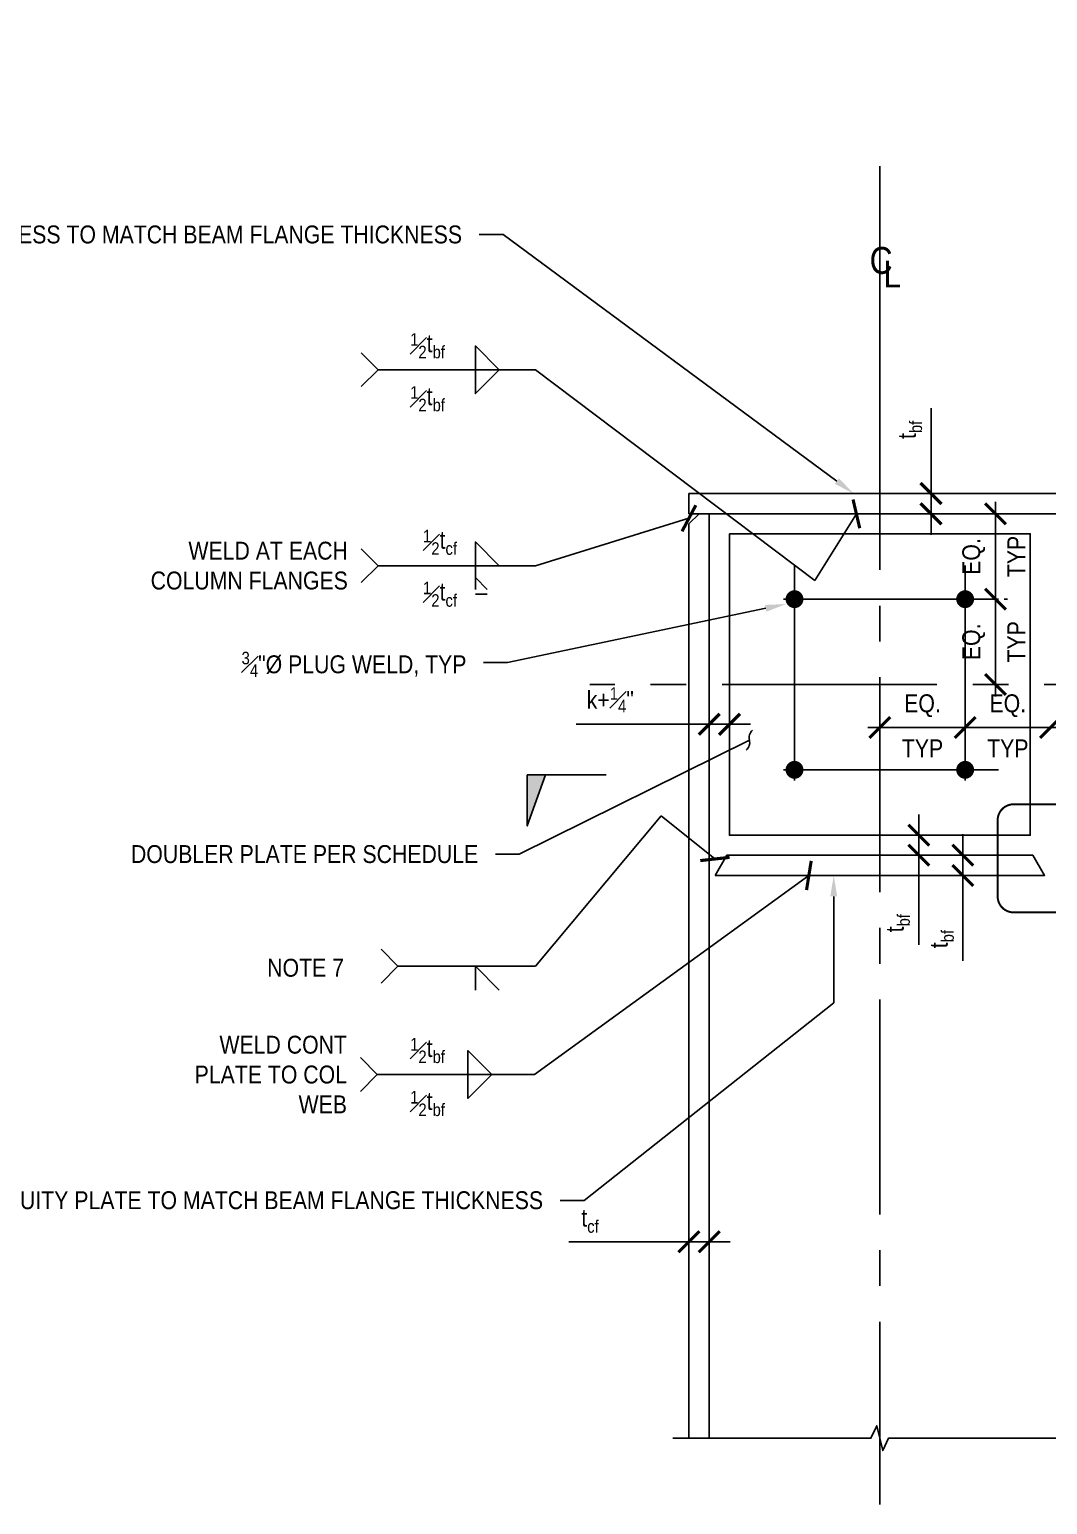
# Model space of a CAD drawing. Header units: inches. Extents: x -16404 to 14624, y -1591 to 16152.
# Drawn here: x 1677.4 to 1741.4, y 13274.9 to 13367.6 of the extents above; entities that cross this region are included whole.
import ezdxf
from ezdxf import colors
from ezdxf.entities.mleader import LeaderData, LeaderLine
from ezdxf.enums import TextEntityAlignment as Align
from ezdxf.math import Vec2, Vec3

# ---------------------------------------------------------------- set-up
doc = ezdxf.new("R2010")
doc.units = ezdxf.units.IN
doc.header["$LTSCALE"] = 24
doc.header["$MEASUREMENT"] = 0
for name, pattern in [('CENTER2', [1.125, 0.75, -0.125, 0.125, -0.125]), ('HIDDEN2', [0.1875, 0.125, -0.0625]), ('PHANTOM2', [1.25, 0.625, -0.125, 0.125, -0.125, 0.125, -0.125])]:
    doc.linetypes.add(name, pattern=pattern)
doc.layers.get('0').update_dxf_attribs({"linetype": 'CONTINUOUS'})
doc.layers.get('DefPoints').update_dxf_attribs({"color": 251, "linetype": 'CONTINUOUS'})
for name, color, linetype in [('S-ANNO-DIMS', 2, 'CONTINUOUS'), ('S-ANNO-NOTE', 4, 'CONTINUOUS'), ('S-BREAK', 2, 'CONTINUOUS'), ('S-DETL-SYMB', 4, 'CONTINUOUS'), ('S-DETL-SYMB @ 1', 4, 'CONTINUOUS'), ('S-GRID', 1, 'CENTER2'), ('S-STEEL', 4, 'CONTINUOUS'), ('S-TYP DETAIL BLOCKS', 1, 'CONTINUOUS')]:
    doc.layers.add(name, color=color, linetype=linetype)
doc.styles.add('Arial', font='arial.ttf', dxfattribs={"width": 0.85})
doc.dimstyles.new('DIM-12', dxfattribs={"dimscale": 12, "dimtxt": 0.09375, "dimasz": 0.109375, "dimexe": 0.0625, "dimexo": 0.0625, "dimgap": 0.0625, "dimtad": 1, "dimdec": 4, "dimzin": 11, "dimdsep": 46, "dimlunit": 4, "dimtxsty": 'Arial', "dimblk": 'ARCHTICK', "dimcen": 0.125, "dimclrd": 256, "dimclre": 256, "dimclrt": 4, "dimadec": 0, "dimazin": 0, "dimtfac": 0.75, "dimtdec": 4, "dimtofl": 0, "dimtmove": 0, "dimatfit": 3, "dimldrblk": 'ARCHTICK', "dimfxl": 1, "dimfrac": 1, "dimtolj": 1, "dimtzin": 11, "dimarcsym": 0})
doc.dimstyles.new('DIM-12$0', dxfattribs={"dimscale": 12, "dimtxt": 0.09375, "dimasz": 0.109375, "dimexe": 0.0625, "dimexo": 0.0625, "dimgap": 0.0625, "dimtad": 1, "dimdec": 4, "dimzin": 11, "dimdsep": 46, "dimlunit": 4, "dimtxsty": 'Arial', "dimblk": 'ARCHTICK', "dimblk1": 'ARCHTICK', "dimblk2": 'ARCHTICK', "dimsah": 1, "dimcen": 0.125, "dimdle": 0.0625, "dimclrd": 256, "dimclre": 256, "dimclrt": 4, "dimadec": 0, "dimazin": 0, "dimtfac": 0.75, "dimtdec": 4, "dimtofl": 0, "dimtmove": 0, "dimatfit": 3, "dimldrblk": 'ARCHTICK', "dimfxl": 1, "dimfrac": 1, "dimtolj": 1, "dimtzin": 11, "dimarcsym": 0})
doc.dimstyles.new('DIM-12$7', dxfattribs={"dimscale": 12, "dimtxt": 0.09375, "dimasz": 0.125, "dimexe": 0.0625, "dimexo": 0.0625, "dimgap": 0.0625, "dimtad": 1, "dimdec": 4, "dimzin": 11, "dimdsep": 46, "dimlunit": 4, "dimtxsty": 'Arial', "dimblk": 'ARCHTICK', "dimcen": 0.125, "dimclrd": 256, "dimclre": 256, "dimclrt": 4, "dimadec": 0, "dimazin": 0, "dimtfac": 0.75, "dimtdec": 4, "dimtofl": 0, "dimtmove": 0, "dimatfit": 3, "dimldrblk": 'ARCHTICK', "dimfxl": 1, "dimfrac": 1, "dimtolj": 1, "dimtzin": 11, "dimarcsym": 0})

# ---------------------------------------------------------------- blocks, each defined once
blk = doc.blocks.new('_Integral')
at = {"color": 0, "linetype": 'ByBlock', "lineweight": -2}
for centre, start, end in [((0.445, -0.091), 102, 168), ((-0.445, 0.091), 282, 348)]:
    blk.add_arc(centre, 0.454, start, end, dxfattribs=at)
blk = doc.blocks.new('_ARCHTICK')
at = {"color": 0, "linetype": 'ByBlock', "const_width": 0.15}
blk.add_lwpolyline([(-0.5, -0.5), (0.5, 0.5)], dxfattribs=at)
blk = doc.blocks.new('*D2496')
at = {"layer": 'DefPoints', "color": 0, "transparency": 16777216}
for p in [(53.509, 117.717), (58.872, 117.717), (58.872, 117.717)]:
    blk.add_point(p, dxfattribs=at)
at = {"layer": 'S-ANNO-DIMS', "lineweight": -2, "transparency": 16777216}
blk.add_line((52.759, 117.717), (59.622, 117.717), dxfattribs=at)
at = {"layer": 'S-ANNO-DIMS', "lineweight": -2, "transparency": 16777216, "xscale": 1.3125, "yscale": 1.3125, "zscale": 1.3125, "rotation": 180}
blk.add_blockref('_ARCHTICK', (53.509, 117.717), dxfattribs=at)
at = {"layer": 'S-ANNO-DIMS', "lineweight": -2, "transparency": 16777216, "xscale": 1.3125, "yscale": 1.3125, "zscale": 1.3125}
blk.add_blockref('_ARCHTICK', (58.872, 117.717), dxfattribs=at)
at = {"layer": 'S-ANNO-DIMS', "color": 4, "transparency": 16777216, "char_height": 1.125, "attachment_point": 5, "style": 'Arial'}
for s, insert in [('\\A1;EQ.', (56.19, 119.084)), ('\\A1;TYP', (56.19, 116.405))]:
    blk.add_mtext(s, dxfattribs=dict(at, insert=insert))
blk = doc.blocks.new('*D839')
at = {"layer": 'DefPoints', "color": 0, "transparency": 16777216}
for p in [(53.359, 109.694), (55.292, 109.694), (55.534, 108.419)]:
    blk.add_point(p, dxfattribs=at)
at = {"layer": 'S-ANNO-DIMS', "lineweight": -2, "transparency": 16777216}
for p, q in [((53.359, 109.694), (53.359, 111.006)), ((54.542, 109.694), (52.609, 109.694)), ((53.359, 109.694), (53.359, 108.419)), ((54.784, 108.419), (52.609, 108.419)), ((53.359, 108.419), (53.359, 103.063))]:
    blk.add_line(p, q, dxfattribs=at)
at = {"layer": 'S-ANNO-DIMS', "lineweight": -2, "transparency": 16777216, "xscale": 1.3125, "yscale": 1.3125, "zscale": 1.3125}
for p, rotation in [((53.359, 109.694), 270), ((53.359, 108.419), 90)]:
    blk.add_blockref('_ARCHTICK', p, dxfattribs=dict(at, rotation=rotation))
at = {"layer": 'S-ANNO-DIMS', "color": 4, "transparency": 16777216, "insert": (52.041, 104.417), "char_height": 1.125, "attachment_point": 5, "rotation": 90, "style": 'Arial'}
blk.add_mtext('\\A1;t{\\H0.7x;\\S^ bf;\\H1.4286x; } ', dxfattribs=at)
blk = doc.blocks.new('*D2497')
at = {"layer": 'DefPoints', "color": 0, "transparency": 16777216}
for p in [(55.413, 131.144), (55.413, 131.144), (55.211, 125.781)]:
    blk.add_point(p, dxfattribs=at)
at = {"layer": 'S-ANNO-DIMS', "lineweight": -2, "transparency": 16777216}
for p, q in [((55.413, 125.031), (55.413, 131.894)), ((55.961, 125.781), (56.163, 125.781))]:
    blk.add_line(p, q, dxfattribs=at)
at = {"layer": 'S-ANNO-DIMS', "lineweight": -2, "transparency": 16777216, "xscale": 1.3125, "yscale": 1.3125, "zscale": 1.3125}
for p, rotation in [((55.413, 131.144), 90), ((55.413, 125.781), 270)]:
    blk.add_blockref('_ARCHTICK', p, dxfattribs=dict(at, rotation=rotation))
at = {"layer": 'S-ANNO-DIMS', "color": 4, "transparency": 16777216, "char_height": 1.125, "attachment_point": 5, "rotation": 90, "style": 'Arial'}
for s, insert in [('\\A1;EQ.', (54.047, 128.462)), ('\\A1;TYP', (56.725, 128.462))]:
    blk.add_mtext(s, dxfattribs=dict(at, insert=insert))
blk = doc.blocks.new('*D2498')
at = {"layer": 'DefPoints', "color": 0, "transparency": 16777216}
for p in [(48.147, 117.717), (53.509, 117.717), (53.509, 117.717)]:
    blk.add_point(p, dxfattribs=at)
at = {"layer": 'S-ANNO-DIMS', "lineweight": -2, "transparency": 16777216}
blk.add_line((47.397, 117.717), (54.259, 117.717), dxfattribs=at)
at = {"layer": 'S-ANNO-DIMS', "lineweight": -2, "transparency": 16777216, "xscale": 1.3125, "yscale": 1.3125, "zscale": 1.3125, "rotation": 180}
blk.add_blockref('_ARCHTICK', (48.147, 117.717), dxfattribs=at)
at = {"layer": 'S-ANNO-DIMS', "lineweight": -2, "transparency": 16777216, "xscale": 1.3125, "yscale": 1.3125, "zscale": 1.3125}
blk.add_blockref('_ARCHTICK', (53.509, 117.717), dxfattribs=at)
at = {"layer": 'S-ANNO-DIMS', "color": 4, "transparency": 16777216, "char_height": 1.125, "attachment_point": 5, "style": 'Arial'}
for s, insert in [('\\A1;EQ.', (50.828, 119.084)), ('\\A1;TYP', (50.828, 116.405))]:
    blk.add_mtext(s, dxfattribs=dict(at, insert=insert))
blk = doc.blocks.new('*D2499')
at = {"layer": 'DefPoints', "color": 0, "transparency": 16777216}
for p in [(55.413, 125.781), (55.413, 125.781), (55.413, 120.419)]:
    blk.add_point(p, dxfattribs=at)
at = {"layer": 'S-ANNO-DIMS', "lineweight": -2, "transparency": 16777216}
blk.add_line((55.413, 119.669), (55.413, 126.531), dxfattribs=at)
at = {"layer": 'S-ANNO-DIMS', "lineweight": -2, "transparency": 16777216, "xscale": 1.3125, "yscale": 1.3125, "zscale": 1.3125}
for p, rotation in [((55.413, 125.781), 90), ((55.413, 120.419), 270)]:
    blk.add_blockref('_ARCHTICK', p, dxfattribs=dict(at, rotation=rotation))
at = {"layer": 'S-ANNO-DIMS', "color": 4, "transparency": 16777216, "char_height": 1.125, "attachment_point": 5, "rotation": 90, "style": 'Arial'}
for s, insert in [('\\A1;TYP', (56.725, 123.1)), ('\\A1;EQ.', (54.047, 123.1))]:
    blk.add_mtext(s, dxfattribs=dict(at, insert=insert))
blk = doc.blocks.new('*D840')
at = {"layer": 'DefPoints', "color": 0, "transparency": 16777216}
for p in [(50.597, 110.944), (52.461, 110.944), (52.461, 109.694)]:
    blk.add_point(p, dxfattribs=at)
at = {"layer": 'S-ANNO-DIMS', "lineweight": -2, "transparency": 16777216}
for p, q in [((50.597, 110.944), (50.597, 112.256)), ((51.711, 110.944), (49.847, 110.944)), ((50.597, 110.944), (50.597, 109.694)), ((51.711, 109.694), (49.847, 109.694)), ((50.597, 109.694), (50.597, 104.064))]:
    blk.add_line(p, q, dxfattribs=at)
at = {"layer": 'S-ANNO-DIMS', "lineweight": -2, "transparency": 16777216, "xscale": 1.3125, "yscale": 1.3125, "zscale": 1.3125}
for p, rotation in [((50.597, 110.944), 270), ((50.597, 109.694), 90)]:
    blk.add_blockref('_ARCHTICK', p, dxfattribs=dict(at, rotation=rotation))
at = {"layer": 'S-ANNO-DIMS', "color": 4, "transparency": 16777216, "insert": (49.279, 105.419), "char_height": 1.125, "attachment_point": 5, "rotation": 90, "style": 'Arial'}
blk.add_mtext('\\A1;t{\\H0.7x;\\S^ bf;\\H1.4286x; } ', dxfattribs=at)
blk = doc.blocks.new('*D841')
at = {"layer": 'DefPoints', "color": 0, "transparency": 16777216}
for p in [(38.697, 118.587), (38.697, 117.917), (37.422, 117.332)]:
    blk.add_point(p, dxfattribs=at)
at = {"layer": 'S-ANNO-DIMS', "lineweight": -2, "transparency": 16777216}
for p, q in [((37.422, 118.082), (37.422, 118.667)), ((37.422, 117.917), (29.062, 117.917)), ((38.697, 117.917), (37.422, 117.917)), ((38.697, 117.917), (40.009, 117.917)), ((38.697, 117.837), (38.697, 117.167))]:
    blk.add_line(p, q, dxfattribs=at)
at = {"layer": 'S-ANNO-DIMS', "lineweight": -2, "transparency": 16777216, "xscale": 1.3125, "yscale": 1.3125, "zscale": 1.3125}
blk.add_blockref('_ARCHTICK', (37.422, 117.917), dxfattribs=at)
at = {"layer": 'S-ANNO-DIMS', "lineweight": -2, "transparency": 16777216, "xscale": 1.3125, "yscale": 1.3125, "zscale": 1.3125, "rotation": 180}
blk.add_blockref('_ARCHTICK', (38.697, 117.917), dxfattribs=at)
at = {"layer": 'S-ANNO-DIMS', "color": 4, "transparency": 16777216, "insert": (31.206, 119.456), "char_height": 1.125, "attachment_point": 5, "style": 'Arial'}
blk.add_mtext('\\A1;k+{\\H0.7x;\\S1#4;}" ', dxfattribs=at)
blk = doc.blocks.new('*U2322')
at = {"layer": 'S-DETL-SYMB'}
h = blk.add_hatch(color=4, dxfattribs=at)
edge = h.paths.add_edge_path()
edge.add_line((-0.2187, 0), (-0.3092, 0))
edge.add_line((-0.3092, 0), (0, -0.3092))
edge.add_line((0, -0.3092), (0.3092, 0))
edge.add_line((0.3092, 0), (0.2187, 0))
edge.add_arc((0, 0), 0.2187, -180, 0, ccw=False)
at = {"layer": 'S-DETL-SYMB', "color": 2, "linetype": 'PHANTOM2'}
for p, q in [((-3.9829, 0), (-4.3957, 0)), ((-0.3125, 0), (-0.5451, 0))]:
    blk.add_line(p, q, dxfattribs=at)
at = {"layer": 'S-DETL-SYMB'}
blk.add_line((-0.2187, 0), (0.2187, 0), dxfattribs=at)
blk.add_lwpolyline([(-0.2187, 0), (-0.3092, 0), (0, -0.3092), (0.3092, 0), (0.2187, 0, -1)], format="xyb", close=True, dxfattribs=at)
blk.add_lwpolyline([(-4.2998, 0), (-4.3957, -0.2672), (-4.3957, 0)], close=True, dxfattribs=at)
blk.add_circle((0, 0), 0.2187, dxfattribs=at)
blk.add_solid([(-4.3957, -0.2672), (-4.2998, 0), (-4.3957, 0)], dxfattribs=at)
at = {"layer": 'S-DETL-SYMB', "style": 'Arial', "width": 0.85, "flags": 8}
blk.add_attdef('VIEWNUMBER', text='', height=0.0938, dxfattribs=at).set_placement((0, 0.0108), align=Align.BOTTOM_CENTER)
blk.add_attdef('SHEETNUMBER', text='', height=0.0938, dxfattribs=at).set_placement((0, -0.0325), align=Align.TOP_CENTER)
blk = doc.blocks.new('*D843')
at = {"layer": 'DefPoints', "color": 0, "transparency": 16777216}
for p in [(37.422, 86.071), (37.422, 85.401), (36.147, 84.817)]:
    blk.add_point(p, dxfattribs=at)
at = {"layer": 'S-ANNO-DIMS', "lineweight": -2, "transparency": 16777216}
for p, q in [((36.147, 85.401), (28.592, 85.401)), ((36.147, 85.567), (36.147, 86.151)), ((37.422, 85.401), (36.147, 85.401)), ((37.422, 85.401), (38.734, 85.401)), ((37.422, 85.321), (37.422, 84.651))]:
    blk.add_line(p, q, dxfattribs=at)
at = {"layer": 'S-ANNO-DIMS', "lineweight": -2, "transparency": 16777216, "xscale": 1.3125, "yscale": 1.3125, "zscale": 1.3125}
blk.add_blockref('_ARCHTICK', (36.147, 85.401), dxfattribs=at)
at = {"layer": 'S-ANNO-DIMS', "lineweight": -2, "transparency": 16777216, "xscale": 1.3125, "yscale": 1.3125, "zscale": 1.3125, "rotation": 180}
blk.add_blockref('_ARCHTICK', (37.422, 85.401), dxfattribs=at)
at = {"layer": 'S-ANNO-DIMS', "color": 4, "transparency": 16777216, "insert": (29.931, 86.719), "char_height": 1.125, "attachment_point": 5, "style": 'Arial'}
blk.add_mtext('\\A1;t{\\H0.7x;\\S^ cf;} ', dxfattribs=at)
blk = doc.blocks.new('CL-V12')
at = {"layer": 'DefPoints'}
blk.add_line((0, 5.936), (0, -5.936), dxfattribs=at)
at = {"layer": 'S-ANNO-NOTE', "color": 4, "char_height": 1.688, "attachment_point": 5, "style": 'Arial'}
for s, insert, width in [('C', (0.088, 0), 1.38472), ('L', (0.793, -0.845), 1.05988)]:
    blk.add_mtext(s, dxfattribs=dict(at, insert=insert, width=width))
blk = doc.blocks.new('*D844')
at = {"layer": 'DefPoints', "color": 0, "transparency": 16777216}
for p in [(53.537, 132.419), (51.362, 131.144), (53.296, 131.144)]:
    blk.add_point(p, dxfattribs=at)
at = {"layer": 'S-ANNO-DIMS', "lineweight": -2, "transparency": 16777216}
for p, q in [((51.362, 132.419), (51.362, 137.774)), ((52.787, 132.419), (50.612, 132.419)), ((51.362, 131.144), (51.362, 132.419)), ((52.546, 131.144), (50.612, 131.144)), ((51.362, 131.144), (51.362, 129.831))]:
    blk.add_line(p, q, dxfattribs=at)
at = {"layer": 'S-ANNO-DIMS', "lineweight": -2, "transparency": 16777216, "xscale": 1.3125, "yscale": 1.3125, "zscale": 1.3125}
for p, rotation in [((51.362, 132.419), 270), ((51.362, 131.144), 90)]:
    blk.add_blockref('_ARCHTICK', p, dxfattribs=dict(at, rotation=rotation))
at = {"layer": 'S-ANNO-DIMS', "color": 4, "transparency": 16777216, "insert": (50.045, 136.42), "char_height": 1.125, "attachment_point": 5, "rotation": 90, "style": 'Arial'}
blk.add_mtext('\\A1;t{\\H0.7x;\\S^ bf;\\H1.4286x; } ', dxfattribs=at)
blk = doc.blocks.new('Se_MOMENT FRAME STEEL BEAM TO STEEL COLUMN CONNECTION 1')
at = {"layer": 'S-ANNO-NOTE'}
ml = blk.add_multileader_mtext('Standard', dxfattribs=at)
ml.set_content('\\A1;{\\H0.7x;\\S7#8;\\H1.4286x;"%%C ERECTION BOLTS}', color=4, style='Arial')
ml.set_leader_properties(color=2)
ml.build(insert=Vec2(0, 0))
ml.multileader.update_dxf_attribs({"dogleg_length": 0.36, "arrow_head_size": 1.3125, "scale": 12})
ctx = ml.context
ctx.base_point, ctx.scale, ctx.char_height, ctx.arrow_head_size, ctx.landing_gap_size, ctx.plane_origin = Vec3(102.04294, 160.9957), 12, 1.125, 1.3125, 1.08, Vec3(106.4789, 3642.64996)
notes = []
notes.append((ctx, [(1, (1, 1, 0), (100.54294, 160.9957), (1, 0), 1.5, [(0, [(87.302, 145.57596)], 0, [])])]))
ctx.mtext.insert, ctx.mtext.width, ctx.mtext.flow_direction = Vec3(103.12294, 161.58084), 23.0732391, 5
ml = blk.add_multileader_mtext('Standard', dxfattribs=at)
ml.set_content('\\A1;STEEL BEAM PER PLAN', color=4, style='Arial')
ml.set_leader_properties(color=2)
ml.build(insert=Vec2(0, 0))
ml.multileader.update_dxf_attribs({"dogleg_length": 0.36, "arrow_head_size": 1.3125, "scale": 12})
ctx = ml.context
ctx.base_point, ctx.scale, ctx.char_height, ctx.arrow_head_size, ctx.landing_gap_size, ctx.plane_origin = Vec3(102.04294, 137.10751), 12, 1.125, 1.3125, 1.08, Vec3(64.50728, 3588.14891)
notes.append((ctx, [(0, (1, 1, 0), (100.54294, 137.10751), (1, 0), 1.5, [(0, [(96.78007, 132.06961)], 0, [])])]))
ctx.mtext.insert, ctx.mtext.width, ctx.mtext.flow_direction = Vec3(103.12294, 137.67961), 24.5873654, 5
ml = blk.add_multileader_mtext('Standard', dxfattribs=at)
ml.set_content('\\A1;SHEAR TAB PER NOTE  4', color=4, style='Arial')
ml.set_leader_properties(color=2)
ml.set_arrow_properties(name='INTEGRAL')
ml.build(insert=Vec2(0, 0))
ml.multileader.update_dxf_attribs({"dogleg_length": 0.36, "arrow_head_size": 1.3125, "scale": 12})
ctx = ml.context
ctx.base_point, ctx.scale, ctx.char_height, ctx.arrow_head_size, ctx.landing_gap_size, ctx.plane_origin = Vec3(102.04294, 99.95335), 12, 1.125, 1.3125, 1.08, Vec3(48.29444, 3584.60149)
notes.append((ctx, [(0, (1, 1, 0), (100.54294, 99.95335), (1, 0), 1.5, [(0, [(88.37738, 113.39683)], 0, [])])]))
ctx.mtext.insert, ctx.mtext.width, ctx.mtext.flow_direction = Vec3(103.12294, 100.52544), 24.5873654, 5
ml = blk.add_multileader_mtext('Standard', dxfattribs=at)
ml.set_content('\\A1;PROTECTED ZONE PER NOTE 8', color=4, style='Arial')
ml.set_leader_properties(color=2)
ml.set_arrow_properties(name='INTEGRAL')
ml.build(insert=Vec2(0, 0))
ml.multileader.update_dxf_attribs({"dogleg_length": 0.36, "arrow_head_size": 1.3125, "scale": 12})
ctx = ml.context
ctx.base_point, ctx.scale, ctx.char_height, ctx.arrow_head_size, ctx.landing_gap_size, ctx.plane_origin = Vec3(102.04294, 104.84003), 12, 1.125, 1.3125, 1.08, Vec3(48.29444, 3589.48817)
notes.append((ctx, [(0, (1, 1, 0), (100.54294, 104.84003), (1, 0), 1.5, [(0, [(93.78456, 112.17369)], 0, [])])]))
ctx.mtext.insert, ctx.mtext.width, ctx.mtext.flow_direction = Vec3(103.12294, 105.41212), 13.1090218, 5
ml = blk.add_multileader_mtext('Standard', dxfattribs=at)
ml.set_content('\\A1;STEEL COLUMN PER PLAN', color=4, style='Arial')
ml.set_leader_properties(color=2)
ml.build(insert=Vec2(0, 0))
ml.multileader.update_dxf_attribs({"dogleg_length": 0.36, "arrow_head_size": 1.3125, "scale": 12})
ctx = ml.context
ctx.base_point, ctx.scale, ctx.char_height, ctx.arrow_head_size, ctx.landing_gap_size, ctx.plane_origin = Vec3(102.04294, 83), 12, 1.125, 1.3125, 1.08, Vec3(48.29444, 3570.49727)
notes.append((ctx, [(0, (1, 1, 0), (100.54294, 83), (1, 0), 1.5, [(0, [(84.14663, 93.21921)], 0, [])])]))
ctx.mtext.insert, ctx.mtext.width, ctx.mtext.defined_height, ctx.mtext.flow_direction = Vec3(103.12294, 83.56288), 12.4658115, 5.11729, 5
for ctx, leaders in notes:
    for number, flags, end, landing, length, lines in leaders:
        leader = LeaderData()
        leader.index, (leader.has_last_leader_line, leader.has_dogleg_vector, leader.attachment_direction) = number, flags
        leader.last_leader_point, leader.dogleg_vector, leader.dogleg_length = Vec3(end), Vec3(landing), length
        for number, points, colour, breaks in lines:
            line = LeaderLine()
            line.index, line.vertices, line.color, line.breaks = number, Vec3.list(points), colors.encode_raw_color(colour), breaks
            leader.lines.append(line)
        ctx.leaders.append(leader)
blk = doc.blocks.new('Se_MOMENT FRAME STEEL BEAM TO STEEL COLUMN CONNECTION 2')
at = {"layer": 'S-ANNO-DIMS', "const_width": 0.5625}
for points in [[(42.50288, 125.78101, 1), (43.06538, 125.78101, 1)], [(53.22788, 125.78101, 1), (53.79038, 125.78101, 1)], [(42.50288, 115.05601, 1), (43.06538, 115.05601, 1)], [(53.22788, 115.05601, 1), (53.79038, 115.05601, 1)]]:
    blk.add_lwpolyline(points, format="xyb", close=True, dxfattribs=at)
at = {"layer": 'S-ANNO-NOTE'}
for p, q in [((22.7257, 126.38264), (22.7257, 127.88264)), ((22.7257, 127.13264), (23.4757, 126.38264)), ((22.7257, 126.09526), (23.4757, 126.09526))]:
    blk.add_line(p, q, dxfattribs=at)
for points in [[(15.55558, 139.13707), (16.61624, 140.19773), (15.55558, 141.25839)], [(22.7257, 140.19773), (22.7257, 141.69773), (24.2257, 140.19773)], [(22.7257, 140.19773), (22.7257, 138.69773), (24.2257, 140.19773)], [(15.55558, 126.82198), (16.61624, 127.88264), (15.55558, 128.9433)], [(22.7257, 127.88264), (22.7257, 129.38264), (24.2257, 127.88264)], [(16.79892, 101.65667), (17.85958, 102.71733), (16.79892, 103.77799)], [(22.7257, 101.21733), (22.7257, 102.71733), (24.2257, 101.21733)], [(22.25353, 95.90822), (22.25353, 97.40822), (23.75353, 95.90822)], [(15.50056, 94.84756), (16.56122, 95.90822), (15.50056, 96.96888)], [(22.25353, 95.90822), (22.25353, 94.40822), (23.75353, 95.90822)]]:
    blk.add_lwpolyline(points, dxfattribs=at)
at = {"layer": 'S-ANNO-NOTE', "color": 4, "linetype": 'HIDDEN2', "const_width": 0.125, "flags": 128}
blk.add_lwpolyline([(55.5521, 111.89075), (55.5521, 107.09734, 0.41421356), (56.5521, 106.09734), (62.88101, 106.09734, 0.41421356), (63.88101, 107.09734), (63.88101, 111.89075, 0.41421356), (62.88101, 112.89075), (56.5521, 112.89075, 0.41421356)], format="xyb", close=True, dxfattribs=at)
at = {"layer": 'S-BREAK'}
blk.add_lwpolyline([(35.14663, 73.05522), (47.58861, 73.05522), (47.94835, 73.83338), (48.32759, 72.27667), (48.68751, 73.05522), (61.14663, 73.05522)], dxfattribs=at)
at = {"layer": 'S-GRID', "color": 1, "linetype": 'CENTER2', "ltscale": 0.75}
for p, q in [((48.13797, 141.12069), (48.13797, 68.8874)), ((42.78413, 127.89351), (42.78413, 112.94351)), ((53.50913, 127.89351), (53.50913, 112.94351)), ((55.59663, 125.78101), (40.69663, 125.78101)), ((112.48146, 120.41851), (29.91496, 120.41851)), ((55.59663, 115.05601), (40.69663, 115.05601))]:
    blk.add_line(p, q, dxfattribs=at)
at = {"layer": 'S-STEEL', "linetype": 'Continuous'}
for p, q in [((36.78413, 131.14351), (36.14663, 130.50601)), ((37.42163, 73.05522), (37.42163, 131.14351)), ((36.14663, 73.05522), (36.14663, 130.50601))]:
    blk.add_line(p, q, dxfattribs=at)
for points in [[(36.14663, 131.14351), (36.14663, 132.41851), (60.14663, 132.41851), (60.14663, 131.14351)], [(38.69663, 129.89351), (57.59663, 129.89351), (57.59663, 110.94351), (38.69663, 110.94351)]]:
    blk.add_lwpolyline(points, close=True, dxfattribs=at)
blk.add_lwpolyline([(37.79663, 108.41851), (38.53275, 109.69351), (57.76051, 109.69351), (58.49663, 108.41851), (37.79663, 108.41851)], dxfattribs=at)
at = {"layer": 'S-ANNO-NOTE'}
blk.add_blockref('CL-V12', (48.13797, 147.05672), dxfattribs=at)
at = {"layer": 'S-DETL-SYMB @ 1', "xscale": 12, "yscale": 12, "zscale": 12}
blk.add_blockref('*U2322', (78.73546, 114.74113), dxfattribs=at).add_auto_attribs({'VIEWNUMBER': '6', 'SHEETNUMBER': '-'})
at = {"layer": 'S-ANNO-NOTE', "char_height": 1.125, "style": 'Arial'}
for s, insert, width, attachment_point in [('\\A1;{\\H0.7x;\\S1#2;}t{\\H0.7x;\\S^ bf;}  ', (20.81565, 142.80728), 4.734375, 3), ('\\A1;{\\H0.7x;\\S1#2;}t{\\H0.7x;\\S^ bf;}  ', (20.81565, 137.58818), 4.734375, 9), ('\\A1;{\\H0.7x;\\S1#2;}t{\\H0.7x;\\S^ cf;\\H1.4286x; }   ', (21.57389, 130.45875), 4.734375, 3), ('{\\C4;WELD AT EACH COLUMN FLANGES}', (14.71196, 127.88264), 15.9306595, 6), ('\\A1;{\\H0.7x;\\S1#2;}t{\\H0.7x;\\S^ cf;\\H1.4286x; }   ', (21.57389, 125.30653), 4.734375, 9), ('{\\C4;NOTE 7}', (9.64199, 102.60995), 11.8426795, 4), ('{\\C4;WELD CONT PLATE TO COL WEB}', (14.65694, 95.90822), 11.6161635, 6), ('\\A1;{\\H0.7x;\\S1#2;}t{\\H0.7x;\\S^ bf;}  ', (20.81565, 98.51777), 4.734375, 3), ('\\A1;{\\H0.7x;\\S1#2;}t{\\H0.7x;\\S^ bf;}  ', (20.81565, 93.29867), 4.734375, 9)]:
    blk.add_mtext(s, dxfattribs=dict(at, insert=insert, width=width, attachment_point=attachment_point))
at = {"layer": 'S-ANNO-DIMS'}
for base, p1, p2, angle, text, picture, middle, dimtype in [((51.36248, 131.14351), (53.53727, 132.41851), (53.29554, 131.14351), 270, 't{\\H0.7x;\\S^ bf;\\H1.4286x; } ', '*D844', (51.36248, 136.41962), 128), ((55.41296, 131.14351), (55.21105, 125.78101), (55.41296, 131.14351), 90, 'EQ.\\XTYP', '*D2497', (55.41296, 128.46226), 160), ((55.41296, 125.78101), (55.41296, 120.41851), (55.41296, 125.78101), 90, 'EQ.\\XTYP', '*D2499', (55.41296, 123.09976), 160), ((50.59711, 110.94351), (52.46133, 109.69351), (52.46133, 110.94351), 90, 't{\\H0.7x;\\S^ bf;\\H1.4286x; } ', '*D840', (50.59711, 105.41851), 128), ((53.3588, 109.69351), (55.53359, 108.41851), (55.29186, 109.69351), 90, 't{\\H0.7x;\\S^ bf;\\H1.4286x; } ', '*D839', (53.3588, 104.41739), 128)]:
    dim = blk.add_linear_dim(base=base, p1=p1, p2=p2, angle=angle, text=text, dimstyle='DIM-12$0', override={"dimtofl": 1}, dxfattribs=at)
    dim.commit()
    dim.dimension.update_dxf_attribs({"geometry": picture, "text_midpoint": middle, "dimtype": dimtype})
for base, p1, p2, text, picture, middle, dimtype in [((38.69663, 117.91725), (37.42163, 117.3323), (38.69663, 118.58657), 'k+{\\H0.7x;\\S1#4;}" ', '*D841', (31.20553, 117.91725), 128), ((53.50913, 117.71747), (48.14663, 117.71747), (53.50913, 117.71747), 'EQ.\\XTYP', '*D2498', (50.82788, 117.71747), 160), ((58.87163, 117.71747), (53.50913, 117.71747), (58.87163, 117.71747), 'EQ.\\XTYP', '*D2496', (56.19038, 117.71747), 160), ((37.42163, 85.4015), (36.14663, 84.81655), (37.42163, 86.07082), 't{\\H0.7x;\\S^ cf;} ', '*D843', (29.93053, 85.4015), 128)]:
    dim = blk.add_linear_dim(base=base, p1=p1, p2=p2, text=text, dimstyle='DIM-12$0', override={"dimtofl": 1}, dxfattribs=at)
    dim.commit()
    dim.dimension.update_dxf_attribs({"geometry": picture, "text_midpoint": middle, "dimtype": dimtype})
for points, dimstyle in [([(46.67235, 131.14351), (44.05891, 126.95394), (26.5062, 140.19773), (16.61624, 140.19773)], 'DIM-12$7'), ([(36.14663, 130.86161), (26.5062, 127.88264), (16.61624, 127.88264)], 'DIM-12'), ([(37.78105, 109.45375), (34.40988, 112.15956), (26.5062, 102.71733), (17.85958, 102.71733)], 'DIM-12$7'), ([(43.68635, 108.41851), (26.45118, 95.90822), (16.56122, 95.90822)], 'DIM-12')]:
    blk.add_leader(points, dimstyle=dimstyle, override={"dimasz": 0.109375}, dxfattribs=at)
at = {"layer": 'S-ANNO-NOTE'}
ml = blk.add_multileader_mtext('Standard', dxfattribs=at)
ml.set_content('\\A1;STEEL CAP PLATE, THICKNESS TO MATCH BEAM FLANGE THICKNESS', color=4, style='Arial')
ml.set_leader_properties(color=2)
ml.build(insert=Vec2(0, 0))
ml.multileader.update_dxf_attribs({"dogleg_length": 0.36, "arrow_head_size": 1.3125, "scale": 12})
ctx = ml.context
ctx.base_point, ctx.scale, ctx.char_height, ctx.arrow_head_size, ctx.landing_gap_size, ctx.plane_origin = Vec3(-1.6615, 148.69076), 12, 1.125, 1.3125, 1.08, Vec3(82.4789, 3736.04263)
ctx.text_align_type = 2
notes = []
notes.append((ctx, [(0, (1, 1, 0), (24.46842, 148.69076), (-1, 0), 1.5, [(0, [(46.5014, 132.41851)], 0, [])])]))
ctx.mtext.insert, ctx.mtext.width, ctx.mtext.alignment, ctx.mtext.flow_direction = Vec3(21.88842, 149.26285), 25.0898783, 3, 5
ml = blk.add_multileader_mtext('Standard', dxfattribs=at)
ml.set_content('\\A1;{\\H0.7x;\\S3#4;\\H1.4286x;"%%C PLUG WELD, TYP}', color=4, style='Arial')
ml.set_leader_properties(color=2)
ml.build(insert=Vec2(0, 0))
ml.multileader.update_dxf_attribs({"dogleg_length": 0.36, "arrow_head_size": 1.3125, "scale": 12})
ctx = ml.context
ctx.base_point, ctx.scale, ctx.char_height, ctx.arrow_head_size, ctx.landing_gap_size, ctx.plane_origin = Vec3(6.84023, 121.80112), 12, 1.125, 1.3125, 1.08, Vec3(74.49796, 3709.9349)
ctx.text_align_type = 2
notes.append((ctx, [(0, (1, 1, 0), (24.74433, 121.80112), (-1, 0), 1.5, [(0, [(42.26128, 125.47495)], 0, [])])]))
ctx.mtext.insert, ctx.mtext.width, ctx.mtext.alignment, ctx.mtext.flow_direction = Vec3(22.16433, 122.47489), 23.0732391, 3, 5
ml = blk.add_multileader_mtext('Standard', dxfattribs=at)
ml.set_content('\\A1;{\\H1.00002x;DOUBLER PLATE PER SCHEDULE}', color=4, style='Arial')
ml.set_leader_properties(color=2)
ml.set_arrow_properties(name='INTEGRAL')
ml.build(insert=Vec2(0, 0))
ml.multileader.update_dxf_attribs({"dogleg_length": 0.36, "arrow_head_size": 1.3125, "scale": 12})
ctx = ml.context
ctx.base_point, ctx.scale, ctx.char_height, ctx.arrow_head_size, ctx.landing_gap_size, ctx.plane_origin = Vec3(7.76409, 109.7531), 12, 1.125, 1.3125, 1.08, Vec3(74.49796, 3698.68813)
ctx.text_align_type = 2
notes.append((ctx, [(0, (1, 1, 0), (25.48373, 109.7531), (-1, 0), 1.5, [(0, [(39.94693, 116.91933)], 0, [])])]))
ctx.mtext.insert, ctx.mtext.width, ctx.mtext.alignment, ctx.mtext.flow_direction = Vec3(22.90373, 110.32519), 19.9340748, 3, 5
ml = blk.add_multileader_mtext('Standard', dxfattribs=at)
ml.set_content('\\A1;CONTINUITY PLATE TO MATCH BEAM FLANGE THICKNESS', color=4, style='Arial')
ml.set_leader_properties(color=2)
ml.build(insert=Vec2(0, 0))
ml.multileader.update_dxf_attribs({"dogleg_length": 0.36, "arrow_head_size": 1.3125, "scale": 12})
ctx = ml.context
ctx.base_point, ctx.scale, ctx.char_height, ctx.arrow_head_size, ctx.landing_gap_size, ctx.plane_origin = Vec3(1.79921, 88.00068), 12, 1.125, 1.3125, 1.08, Vec3(82.4789, 3672.42028)
ctx.text_align_type = 2
notes.append((ctx, [(0, (1, 1, 0), (29.5618, 88.00068), (-1, 0), 1.5, [(0, [(45.24947, 108.41851), (45.24947, 100.41058)], 0, [])])]))
ctx.mtext.insert, ctx.mtext.width, ctx.mtext.alignment, ctx.mtext.flow_direction = Vec3(26.9818, 88.57278), 25.0898783, 3, 5
for ctx, leaders in notes:
    for number, flags, end, landing, length, lines in leaders:
        leader = LeaderData()
        leader.index, (leader.has_last_leader_line, leader.has_dogleg_vector, leader.attachment_direction) = number, flags
        leader.last_leader_point, leader.dogleg_vector, leader.dogleg_length = Vec3(end), Vec3(landing), length
        for number, points, colour, breaks in lines:
            line = LeaderLine()
            line.index, line.vertices, line.color, line.breaks = number, Vec3.list(points), colors.encode_raw_color(colour), breaks
            leader.lines.append(line)
        ctx.leaders.append(leader)

msp = doc.modelspace()

# ---------------------------------------------------------------- block references
at = {"layer": 'S-TYP DETAIL BLOCKS'}
for name, p in [('Se_MOMENT FRAME STEEL BEAM TO STEEL COLUMN CONNECTION 1', (1496.32429, 13206)), ('Se_MOMENT FRAME STEEL BEAM TO STEEL COLUMN CONNECTION 2', (1682.74249, 13206))]:
    msp.add_blockref(name, p, dxfattribs=at)

doc.saveas('drawing.dxf')
